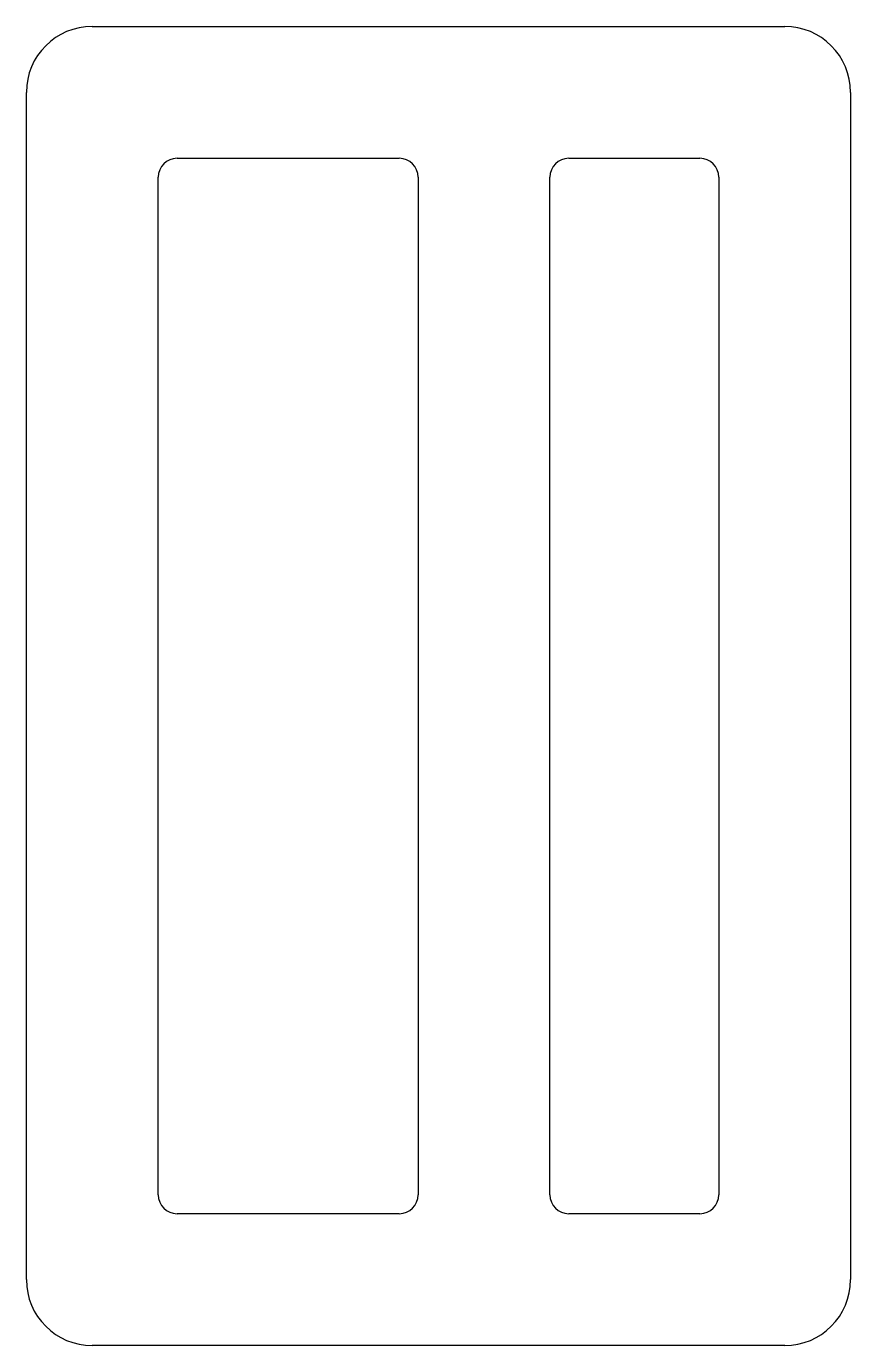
# Model space of a CAD drawing. Extents: x 1.7 to 45.4, y 2.1 to 72.1.
import ezdxf

# ---------------------------------------------------------------- set-up
doc = ezdxf.new("R2010")
doc.units = 0
doc.layers.get('0').update_dxf_attribs({"linetype": 'CONTINUOUS'})

msp = doc.modelspace()

# ---------------------------------------------------------------- linework, layer by layer
for p, q in [((5.186, 72.093), (41.936, 72.093)), ((1.686, 5.593), (1.686, 68.593)), ((45.436, 68.593), (45.436, 5.593)), ((9.686, 65.093), (21.476, 65.093)), ((30.476, 65.093), (37.436, 65.093)), ((8.686, 10.093), (8.686, 64.093)), ((22.476, 64.093), (22.476, 10.093)), ((29.476, 10.093), (29.476, 64.093)), ((38.436, 64.093), (38.436, 10.093)), ((21.476, 9.093), (9.686, 9.093)), ((37.436, 9.093), (30.476, 9.093)), ((41.936, 2.093), (5.186, 2.093))]:
    msp.add_line(p, q)
for centre, radius, start, end in [((5.186, 68.593), 3.5, 90, 180), ((41.936, 68.593), 3.5, 360, 90), ((9.686, 64.093), 1, 90, 180), ((21.476, 64.093), 1, 360, 90), ((30.476, 64.093), 1, 90, 180), ((37.436, 64.093), 1, 360, 90), ((9.686, 10.093), 1, 180.00001, 270), ((21.476, 10.093), 1, 270, 0), ((30.476, 10.093), 1, 180.00001, 270), ((37.436, 10.093), 1, 270, 0), ((5.186, 5.593), 3.5, 180, 270), ((41.936, 5.593), 3.5, 270, 0)]:
    msp.add_arc(centre, radius, start, end)

doc.saveas('drawing.dxf')
